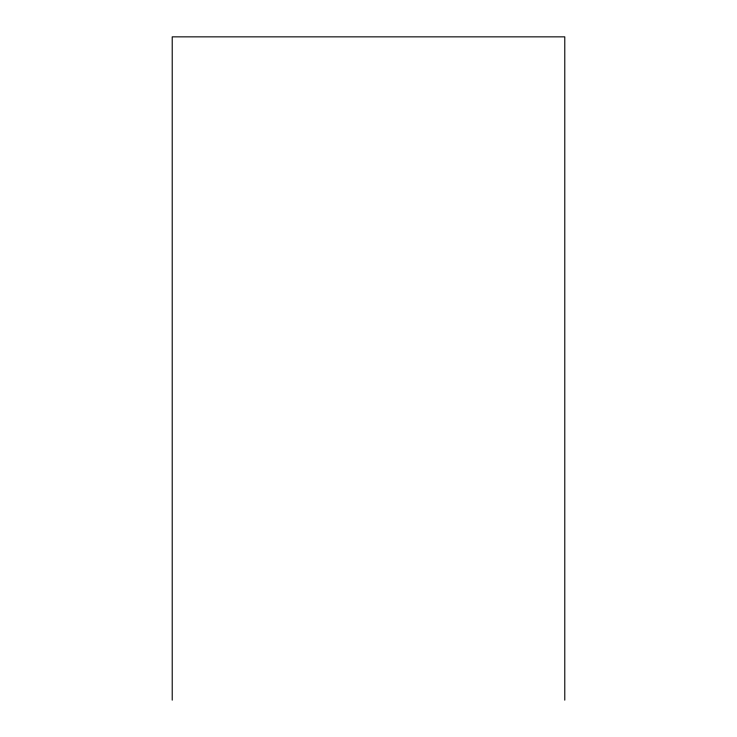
<?xml version="1.0" encoding="UTF-8"?>
<svg xmlns="http://www.w3.org/2000/svg" width="737" height="737" viewBox="0 0 737 737"><rect width="100%" height="100%" fill="white"/><g stroke="black" fill="none" stroke-linecap="round" stroke-linejoin="round"><path stroke-width="1.11" d="M564.782 700.15L564.782 36.85L172.218 36.85L172.218 700.15"/></g></svg>
